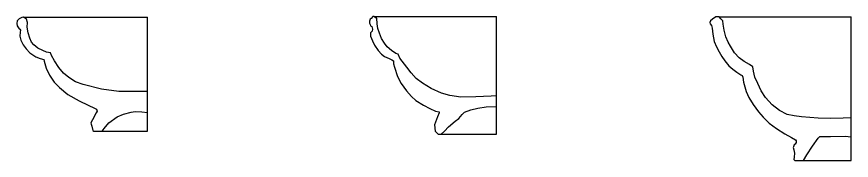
# Model space of a CAD drawing. Header units: inches. Extents: x 65 to 2353, y 138 to 1646.
# Drawn here: x 1549 to 2353, y 1508 to 1646 of the extents above; entities that cross this region are included whole.
import ezdxf

# ---------------------------------------------------------------- set-up
doc = ezdxf.new("R2010")
doc.units = ezdxf.units.IN
doc.header["$MEASUREMENT"] = 0
doc.layers.add('TSH_4.28', color=7, linetype='Continuous')

msp = doc.modelspace()

# ---------------------------------------------------------------- linework, layer by layer
for p, q in [((1556.04, 1645.63), (1675.49, 1645.63)), ((1893.52, 1646.21), (2011.25, 1646.21)), ((2225.66, 1645.93), (2352.8, 1645.93)), ((2352.8, 1507.55), (2352.8, 1645.93)), ((1631.89, 1535.63), (1675.49, 1535.63)), ((1958.12, 1532.79), (2011.25, 1532.79)), ((2306.91, 1507.55), (2352.8, 1507.55))]:
    msp.add_line(p, q)
msp.add_lwpolyline([(2352.8, 1548.69), (2345.01, 1548.21), (2332.52, 1547.79), (2320.88, 1548.13), (2304.7, 1549.55), (2297.73, 1550.39), (2290.94, 1551.9), (2283.73, 1555.5), (2276.52, 1561.28), (2270.22, 1568.16), (2266.11, 1574.61), (2262.92, 1581.58), (2260.07, 1587.96), (2258.56, 1593.57), (2258.05, 1597.69), (2254.78, 1600.11), (2249.75, 1602.88), (2244.88, 1606.49), (2240.51, 1611.45), (2236.4, 1617.65), (2234.14, 1621.43), (2232.13, 1626.79), (2230.27, 1633.17), (2229.6, 1639.04), (2229.01, 1642.16), (2227.17, 1644.09), (2225.66, 1645.93), (2222.48, 1645.93), (2219.12, 1643.83), (2217.36, 1642.07), (2216.53, 1640.65), (2217.03, 1639.31), (2218.2, 1637.72), (2218.87, 1635.12), (2219.54, 1629.26), (2220.88, 1622.39), (2222.89, 1617.11), (2225.49, 1612.42), (2228.09, 1607.9), (2230.94, 1603.63), (2234.88, 1598.91), (2238.82, 1595.39), (2242.76, 1592.63), (2246.46, 1590.11), (2247.8, 1589.44), (2248.38, 1587.68), (2249.05, 1583.15), (2251.65, 1574.08), (2254.17, 1568.22), (2258.45, 1561.32), (2263.31, 1554.37), (2268.09, 1549.26), (2273.71, 1543.45), (2280.75, 1538.17), (2288.97, 1533.06), (2295.26, 1529.53), (2298.95, 1527.35), (2299.79, 1526.26), (2299.79, 1524.67), (2298.87, 1523.08), (2297.95, 1522.66), (2297.02, 1520.72), (2296.85, 1519.8), (2297.61, 1517.79), (2298.11, 1514.52), (2297.86, 1510.75), (2297.61, 1508.47), (2298.36, 1507.55), (2306.91, 1507.55), (2310.01, 1513), (2315.3, 1521.29), (2320.84, 1529.01), (2322.61, 1530.6), (2332.67, 1530.69), (2347.03, 1530.77), (2352.8, 1530.21)])
at = {"layer": 'TSH_4.28', "color": 7}
for p, q in [((1675.49, 1535.63), (1675.49, 1645.63)), ((2011.25, 1532.79), (2011.25, 1646.21))]:
    msp.add_line(p, q, dxfattribs=at)
for points in [[(1675.49, 1574.08), (1647.82, 1574.08), (1631.07, 1576.13), (1613.3, 1580.75), (1606.2, 1583.32), (1599.52, 1587.43), (1594.39, 1591.53), (1589.87, 1597.18), (1585.97, 1603.54), (1583.09, 1608.79), (1582.06, 1611.25), (1578.05, 1612.08), (1574.65, 1613.42), (1569.82, 1615.88), (1565.82, 1618.96), (1563.56, 1621.73), (1562.02, 1625.42), (1560.48, 1630.45), (1559.44, 1636.09), (1559.83, 1640.71), (1558.77, 1643.79), (1556.04, 1645.63), (1554.26, 1645.52), (1551.91, 1644.01), (1549.85, 1642.06), (1549.46, 1639.61), (1549.96, 1637.22), (1551.69, 1634.6), (1552.64, 1634.04), (1553.08, 1633.26), (1552.75, 1631.2), (1552.53, 1627.52), (1553.31, 1623.68), (1555.65, 1619.11), (1558.44, 1615.14), (1562.23, 1611.35), (1567.81, 1607.54), (1571.99, 1605.7), (1575.44, 1604.98), (1576.05, 1603.31), (1577.73, 1596.6), (1581.07, 1589.86), (1585.48, 1583.11), (1590.77, 1577.81), (1598.75, 1571.11), (1609.75, 1564.86), (1618.18, 1560.78), (1624.26, 1557.83), (1626.21, 1556.82), (1626.82, 1554.93), (1626.1, 1553.31), (1622.47, 1546.56), (1620.85, 1543.66), (1621.02, 1542.43), (1621.86, 1540.47), (1622.8, 1536.35), (1623.64, 1535.63), (1631.89, 1535.63), (1633.51, 1538.3), (1638.26, 1543.71), (1646.23, 1549.5), (1652.21, 1552.12), (1659.69, 1553.96), (1663.6, 1554.68), (1670.06, 1554.29), (1675.49, 1553.59)], [(2011.25, 1569.72), (2006.03, 1569.61), (1991.49, 1568.76), (1977.05, 1568.45), (1966.51, 1570.03), (1958.4, 1572.24), (1948.5, 1576.76), (1940.15, 1581.93), (1934.04, 1586.57), (1929.2, 1592.15), (1924.88, 1597.41), (1920.33, 1603.32), (1918.22, 1606.27), (1916.75, 1609.85), (1914.54, 1610.8), (1910.32, 1613.64), (1906.2, 1617.12), (1903.36, 1620.7), (1900.61, 1625.17), (1898.58, 1630.35), (1897.17, 1634.85), (1896.4, 1639.27), (1896.05, 1644.88), (1894.86, 1645.23), (1893.52, 1646.21), (1892.12, 1646.21), (1890.51, 1644.32), (1889.74, 1643.9), (1889.04, 1641.73), (1888.9, 1639.98), (1889.74, 1638.57), (1890.16, 1637.31), (1891.14, 1636.75), (1892.05, 1634.23), (1891.56, 1632.06), (1889.88, 1630.59), (1890.09, 1627.29), (1891.98, 1622.81), (1893.87, 1618.54), (1897.31, 1613.54), (1900.54, 1609.9), (1903.48, 1607.66), (1907.83, 1605.76), (1910.7, 1604.57), (1912.1, 1603.59), (1912.24, 1600.58), (1913.15, 1597.36), (1916.1, 1588.57), (1919.53, 1581.78), (1924.59, 1574.74), (1929.56, 1569.14), (1933.56, 1565.28), (1940.87, 1560.64), (1947.1, 1557.56), (1952.58, 1555.1), (1955.95, 1554.33), (1956.23, 1553.56), (1954.41, 1549.5), (1952.44, 1544.43), (1951.6, 1541.77), (1952.37, 1535.74), (1955.11, 1532.79), (1958.12, 1532.79), (1961.27, 1535.6), (1965.06, 1539.8), (1971.45, 1545.27), (1975.03, 1548), (1978.11, 1551.92), (1980.63, 1554.03), (1986.54, 1556.34), (1993.42, 1557.88), (2001.34, 1559.08), (2011.25, 1559.5)]]:
    msp.add_lwpolyline(points, dxfattribs=at)

doc.saveas('drawing.dxf')
